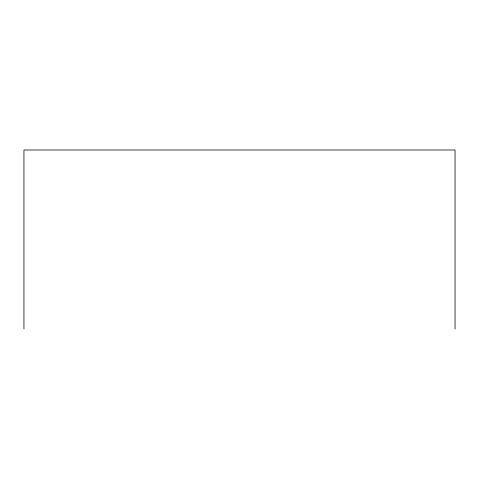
<?xml version="1.0" encoding="UTF-8"?>
<svg xmlns="http://www.w3.org/2000/svg" width="479" height="479" viewBox="0 0 479 479"><rect width="100%" height="100%" fill="white"/><g stroke="black" fill="none" stroke-linecap="round" stroke-linejoin="round"><path stroke-width="0.72" d="M455.05 329.007L455.05 149.993L23.95 149.993L23.95 329.007"/></g></svg>
